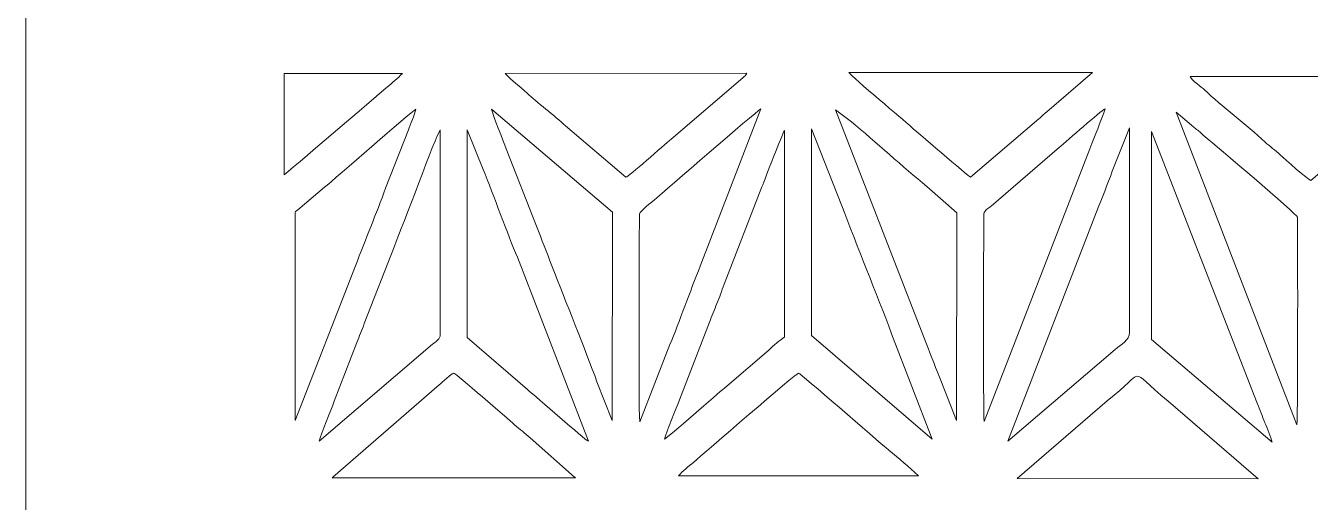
# Model space of a CAD drawing. Header units: inches. Extents: x -60.4 to -14.9, y -20.3 to 14.1.
# Drawn here: x -20.879 to -18.227, y -3.406 to -2.421 of the extents above; entities that cross this region are included whole.
import ezdxf

# ---------------------------------------------------------------- set-up
doc = ezdxf.new("R2010")
doc.units = ezdxf.units.IN
doc.header["$MEASUREMENT"] = 0
doc.layers.add('Master Desktop', color=7, linetype='Continuous', plot=False)

msp = doc.modelspace()

# ---------------------------------------------------------------- linework, layer by layer
at = {"layer": 'Master Desktop', "lineweight": 18}
msp.add_open_spline([(-20.8786, -11.68), (-20.8786, -11.68), (-20.8786, 10.7638), (-20.8786, 10.7638)], degree=3, dxfattribs=at)
at = {"layer": 'Master Desktop', "color": 5, "lineweight": 9}
for points, knots in [([(-18.7707, -2.5997), (-18.7772, -2.6048), (-18.7812, -2.609), (-18.7869, -2.6141), (-18.7869, -2.6141), (-18.7869, -2.6141), (-18.9283, -2.7343), (-18.9283, -2.7343), (-18.9283, -2.7343), (-18.9301, -2.7343), (-19.0443, -2.6365), (-19.0543, -2.6272), (-19.0543, -2.6272), (-19.0615, -2.6204), (-19.1726, -2.528), (-19.179, -2.5179), (-19.179, -2.5179), (-19.179, -2.5179), (-18.6765, -2.518), (-18.6765, -2.518), (-18.6765, -2.518), (-18.6765, -2.518), (-18.7707, -2.5997), (-18.7707, -2.5997)], [0, 0, 0, 0, 0.142857, 0.142857, 0.142857, 0.142857, 0.285714, 0.285714, 0.285714, 0.285714, 0.428571, 0.428571, 0.428571, 0.428571, 0.571429, 0.571429, 0.571429, 0.571429, 0.714286, 0.714286, 0.714286, 0.714286, 1, 1, 1, 1]), ([(-20.3447, -2.52), (-20.2219, -2.5201), (-20.101, -2.5201), (-20.101, -2.5201), (-20.101, -2.5201), (-20.1108, -2.5304), (-20.1217, -2.5395), (-20.1322, -2.5482), (-20.1322, -2.5482), (-20.1322, -2.5482), (-20.3102, -2.7002), (-20.3447, -2.7296)], [0, 0, 0, 0, 0.25, 0.25, 0.25, 0.25, 0.5, 0.5, 0.5, 0.5, 1, 1, 1, 1]), ([(-19.3899, -2.5199), (-19.3925, -2.5251), (-19.3934, -2.5252), (-19.3978, -2.529), (-19.3978, -2.529), (-19.3978, -2.529), (-19.5461, -2.6559), (-19.5461, -2.6559), (-19.5461, -2.6559), (-19.5609, -2.6682), (-19.6351, -2.7348), (-19.6394, -2.7346), (-19.6394, -2.7346), (-19.6394, -2.7346), (-19.7644, -2.6283), (-19.7644, -2.6283), (-19.7644, -2.6283), (-19.7865, -2.6076), (-19.8234, -2.5796), (-19.8435, -2.5607), (-19.8435, -2.5607), (-19.8591, -2.546), (-19.8739, -2.5359), (-19.8889, -2.5201), (-19.8889, -2.5201), (-19.8889, -2.5201), (-19.3899, -2.5199), (-19.3899, -2.5199)], [0, 0, 0, 0, 0.125, 0.125, 0.125, 0.125, 0.25, 0.25, 0.25, 0.25, 0.375, 0.375, 0.375, 0.375, 0.5, 0.5, 0.5, 0.5, 0.625, 0.625, 0.625, 0.625, 0.75, 0.75, 0.75, 0.75, 1, 1, 1, 1]), ([(-17.9759, -2.5267), (-17.9858, -2.537), (-17.9966, -2.5461), (-18.0072, -2.5548), (-18.0072, -2.5548), (-18.0072, -2.5548), (-18.2254, -2.7411), (-18.2254, -2.7411), (-18.2254, -2.7411), (-18.2292, -2.7413), (-18.2807, -2.6959), (-18.2881, -2.6888), (-18.2881, -2.6888), (-18.2987, -2.6786), (-18.3099, -2.6712), (-18.32, -2.6619), (-18.32, -2.6619), (-18.3581, -2.6268), (-18.41, -2.5871), (-18.445, -2.5541), (-18.445, -2.5541), (-18.4517, -2.5478), (-18.4707, -2.5348), (-18.4749, -2.5265), (-18.4749, -2.5265), (-18.4749, -2.5265), (-17.9759, -2.5267), (-17.9759, -2.5267)], [0, 0, 0, 0, 0.125, 0.125, 0.125, 0.125, 0.25, 0.25, 0.25, 0.25, 0.375, 0.375, 0.375, 0.375, 0.5, 0.5, 0.5, 0.5, 0.625, 0.625, 0.625, 0.625, 0.75, 0.75, 0.75, 0.75, 1, 1, 1, 1]), ([(-20.3226, -2.8132), (-20.3226, -2.8034), (-20.3216, -2.8059), (-20.3167, -2.8017), (-20.3167, -2.8017), (-20.3167, -2.8017), (-20.2614, -2.7552), (-20.2614, -2.7552), (-20.2614, -2.7552), (-20.2415, -2.7386), (-20.084, -2.6003), (-20.0731, -2.5941), (-20.0731, -2.5941), (-20.0753, -2.6049), (-20.0845, -2.6262), (-20.0885, -2.6365), (-20.0885, -2.6365), (-20.0885, -2.6365), (-20.1356, -2.7572), (-20.1356, -2.7572), (-20.1356, -2.7572), (-20.1549, -2.8096), (-20.1772, -2.8635), (-20.1976, -2.9173), (-20.1976, -2.9173), (-20.1976, -2.9173), (-20.3222, -3.2374), (-20.3222, -3.2374), (-20.3222, -3.2374), (-20.3222, -3.2374), (-20.3226, -2.8132), (-20.3226, -2.8132)], [0, 0, 0, 0, 0.111111, 0.111111, 0.111111, 0.111111, 0.222222, 0.222222, 0.222222, 0.222222, 0.333333, 0.333333, 0.333333, 0.333333, 0.444444, 0.444444, 0.444444, 0.444444, 0.555556, 0.555556, 0.555556, 0.555556, 0.666667, 0.666667, 0.666667, 0.666667, 0.777778, 0.777778, 0.777778, 0.777778, 1, 1, 1, 1]), ([(-19.6673, -2.8069), (-19.6673, -2.8069), (-19.6678, -3.2374), (-19.6678, -3.2374), (-19.6678, -3.2374), (-19.6678, -3.2374), (-19.6992, -3.1575), (-19.6992, -3.1575), (-19.6992, -3.1575), (-19.7235, -3.0897), (-19.7642, -2.9915), (-19.7923, -2.9173), (-19.7923, -2.9173), (-19.8027, -2.8897), (-19.8135, -2.8631), (-19.8241, -2.8357), (-19.8241, -2.8357), (-19.8241, -2.8357), (-19.8864, -2.6761), (-19.8864, -2.6761), (-19.8864, -2.6761), (-19.892, -2.6609), (-19.9147, -2.6044), (-19.9168, -2.5941), (-19.9168, -2.5941), (-19.9168, -2.5941), (-19.6673, -2.8069), (-19.6673, -2.8069)], [0, 0, 0, 0, 0.125, 0.125, 0.125, 0.125, 0.25, 0.25, 0.25, 0.25, 0.375, 0.375, 0.375, 0.375, 0.5, 0.5, 0.5, 0.5, 0.625, 0.625, 0.625, 0.625, 0.75, 0.75, 0.75, 0.75, 1, 1, 1, 1]), ([(-19.6117, -2.8107), (-19.6089, -2.8032), (-19.5871, -2.7866), (-19.5811, -2.7816), (-19.5811, -2.7816), (-19.558, -2.7626), (-19.375, -2.6022), (-19.361, -2.5935), (-19.361, -2.5935), (-19.361, -2.5935), (-19.4859, -2.9182), (-19.4859, -2.9182), (-19.4859, -2.9182), (-19.5066, -2.9689), (-19.5294, -3.0339), (-19.5485, -3.08), (-19.5485, -3.08), (-19.5485, -3.08), (-19.611, -3.2395), (-19.611, -3.2395), (-19.611, -3.2395), (-19.6137, -3.1929), (-19.6117, -2.8875), (-19.6117, -2.8158), (-19.6117, -2.8158), (-19.6117, -2.8158), (-19.6117, -2.8107), (-19.6117, -2.8107)], [0, 0, 0, 0, 0.125, 0.125, 0.125, 0.125, 0.25, 0.25, 0.25, 0.25, 0.375, 0.375, 0.375, 0.375, 0.5, 0.5, 0.5, 0.5, 0.625, 0.625, 0.625, 0.625, 0.75, 0.75, 0.75, 0.75, 1, 1, 1, 1]), ([(-18.9882, -3.1576), (-18.9985, -3.1304), (-19.0095, -3.1041), (-19.0193, -3.0776), (-19.0193, -3.0776), (-19.0193, -3.0776), (-19.2069, -2.595), (-19.2069, -2.595), (-19.2069, -2.595), (-19.2069, -2.595), (-19.1739, -2.6199), (-19.1739, -2.6199), (-19.1739, -2.6199), (-19.1239, -2.662), (-19.0669, -2.7138), (-19.0181, -2.7536), (-19.0181, -2.7536), (-19.0181, -2.7536), (-18.9564, -2.8081), (-18.9564, -2.8081), (-18.9564, -2.8081), (-18.9564, -2.8081), (-18.9567, -3.2374), (-18.9567, -3.2374), (-18.9567, -3.2374), (-18.9567, -3.2374), (-18.9882, -3.1576), (-18.9882, -3.1576)], [0, 0, 0, 0, 0.125, 0.125, 0.125, 0.125, 0.25, 0.25, 0.25, 0.25, 0.375, 0.375, 0.375, 0.375, 0.5, 0.5, 0.5, 0.5, 0.625, 0.625, 0.625, 0.625, 0.75, 0.75, 0.75, 0.75, 1, 1, 1, 1]), ([(-18.9007, -2.8107), (-18.8981, -2.8016), (-18.891, -2.7988), (-18.8857, -2.7943), (-18.8857, -2.7943), (-18.8857, -2.7943), (-18.7442, -2.6726), (-18.7442, -2.6726), (-18.7442, -2.6726), (-18.7282, -2.6595), (-18.6596, -2.5973), (-18.65, -2.5933), (-18.65, -2.5933), (-18.6598, -2.6218), (-18.6707, -2.6469), (-18.6815, -2.6758), (-18.6815, -2.6758), (-18.6815, -2.6758), (-18.8999, -3.2394), (-18.8999, -3.2394), (-18.8999, -3.2394), (-18.9021, -3.21), (-18.9007, -2.8742), (-18.9007, -2.8158), (-18.9007, -2.8158), (-18.9007, -2.8158), (-18.9007, -2.8107), (-18.9007, -2.8107)], [0, 0, 0, 0, 0.125, 0.125, 0.125, 0.125, 0.25, 0.25, 0.25, 0.25, 0.375, 0.375, 0.375, 0.375, 0.5, 0.5, 0.5, 0.5, 0.625, 0.625, 0.625, 0.625, 0.75, 0.75, 0.75, 0.75, 1, 1, 1, 1]), ([(-18.5038, -2.6001), (-18.5038, -2.6001), (-18.4715, -2.6272), (-18.4715, -2.6272), (-18.4715, -2.6272), (-18.4661, -2.6321), (-18.4605, -2.6363), (-18.4548, -2.6411), (-18.4548, -2.6411), (-18.4491, -2.6459), (-18.446, -2.6494), (-18.4396, -2.6545), (-18.4396, -2.6545), (-18.4281, -2.6636), (-18.2543, -2.8106), (-18.2531, -2.8172), (-18.2531, -2.8172), (-18.2526, -2.8201), (-18.252, -3.2216), (-18.2541, -3.246), (-18.2541, -3.246), (-18.2541, -3.246), (-18.5038, -2.6001), (-18.5038, -2.6001)], [0, 0, 0, 0, 0.142857, 0.142857, 0.142857, 0.142857, 0.285714, 0.285714, 0.285714, 0.285714, 0.428571, 0.428571, 0.428571, 0.428571, 0.571429, 0.571429, 0.571429, 0.571429, 0.714286, 0.714286, 0.714286, 0.714286, 1, 1, 1, 1]), ([(-20.2728, -3.2799), (-20.2694, -3.2651), (-20.2485, -3.2157), (-20.2416, -3.197), (-20.2416, -3.197), (-20.2416, -3.197), (-20.1948, -3.076), (-20.1948, -3.076), (-20.1948, -3.076), (-20.1898, -3.0624), (-20.1848, -3.051), (-20.1795, -3.037), (-20.1795, -3.037), (-20.1795, -3.037), (-20.1175, -2.8767), (-20.1175, -2.8767), (-20.1175, -2.8767), (-20.1002, -2.8359), (-20.0323, -2.65), (-20.0227, -2.6367), (-20.0227, -2.6367), (-20.0227, -2.6367), (-20.0227, -3.0632), (-20.0227, -3.0632), (-20.0227, -3.0632), (-20.0258, -3.0708), (-20.0331, -3.0747), (-20.0385, -3.0796), (-20.0385, -3.0796), (-20.0385, -3.0796), (-20.2728, -3.2799), (-20.2728, -3.2799)], [0, 0, 0, 0, 0.111111, 0.111111, 0.111111, 0.111111, 0.222222, 0.222222, 0.222222, 0.222222, 0.333333, 0.333333, 0.333333, 0.333333, 0.444444, 0.444444, 0.444444, 0.444444, 0.555556, 0.555556, 0.555556, 0.555556, 0.666667, 0.666667, 0.666667, 0.666667, 0.777778, 0.777778, 0.777778, 0.777778, 1, 1, 1, 1]), ([(-19.9671, -2.6367), (-19.9671, -2.6367), (-19.9338, -2.7184), (-19.9338, -2.7184), (-19.9338, -2.7184), (-19.913, -2.7705), (-19.8829, -2.8544), (-19.8636, -2.8999), (-19.8636, -2.8999), (-19.8636, -2.8999), (-19.717, -3.2799), (-19.717, -3.2799), (-19.717, -3.2799), (-19.7253, -3.2757), (-19.8233, -3.1892), (-19.8429, -3.173), (-19.8429, -3.173), (-19.8429, -3.173), (-19.9671, -3.0658), (-19.9671, -3.0658), (-19.9671, -3.0658), (-19.9671, -3.0658), (-19.9671, -2.6367), (-19.9671, -2.6367)], [0, 0, 0, 0, 0.142857, 0.142857, 0.142857, 0.142857, 0.285714, 0.285714, 0.285714, 0.285714, 0.428571, 0.428571, 0.428571, 0.428571, 0.571429, 0.571429, 0.571429, 0.571429, 0.714286, 0.714286, 0.714286, 0.714286, 1, 1, 1, 1]), ([(-19.5596, -3.2753), (-19.5565, -3.2618), (-19.5351, -3.2101), (-19.5289, -3.1944), (-19.5289, -3.1944), (-19.5289, -3.1944), (-19.467, -3.0339), (-19.467, -3.0339), (-19.467, -3.0339), (-19.4618, -3.0204), (-19.4569, -3.0084), (-19.4515, -2.9952), (-19.4515, -2.9952), (-19.4461, -2.9824), (-19.442, -2.9698), (-19.4365, -2.9557), (-19.4365, -2.9557), (-19.4365, -2.9557), (-19.3587, -2.7547), (-19.3587, -2.7547), (-19.3587, -2.7547), (-19.3509, -2.7354), (-19.3179, -2.6469), (-19.3118, -2.6377), (-19.3118, -2.6377), (-19.3118, -2.6377), (-19.3118, -3.0646), (-19.3118, -3.0646), (-19.3118, -3.0646), (-19.3211, -3.0706), (-19.3352, -3.0828), (-19.344, -3.0909), (-19.344, -3.0909), (-19.344, -3.0909), (-19.4361, -3.1702), (-19.4361, -3.1702), (-19.4361, -3.1702), (-19.4485, -3.1802), (-19.5519, -3.2719), (-19.5596, -3.2753)], [0, 0, 0, 0, 0.090909, 0.090909, 0.090909, 0.090909, 0.181818, 0.181818, 0.181818, 0.181818, 0.272727, 0.272727, 0.272727, 0.272727, 0.363636, 0.363636, 0.363636, 0.363636, 0.454545, 0.454545, 0.454545, 0.454545, 0.545455, 0.545455, 0.545455, 0.545455, 0.636364, 0.636364, 0.636364, 0.636364, 0.727273, 0.727273, 0.727273, 0.727273, 0.818182, 0.818182, 0.818182, 0.818182, 1, 1, 1, 1]), ([(-19.256, -2.6344), (-19.256, -2.6344), (-19.1937, -2.7936), (-19.1937, -2.7936), (-19.1937, -2.7936), (-19.1615, -2.8794), (-19.1222, -2.9739), (-19.0909, -3.058), (-19.0909, -3.058), (-19.0909, -3.058), (-19.0071, -3.2758), (-19.0071, -3.2758), (-19.0071, -3.2758), (-19.0071, -3.2758), (-19.2562, -3.0617), (-19.2562, -3.0617), (-19.2562, -3.0617), (-19.2562, -3.0617), (-19.256, -2.6344), (-19.256, -2.6344)], [0, 0, 0, 0, 0.166667, 0.166667, 0.166667, 0.166667, 0.333333, 0.333333, 0.333333, 0.333333, 0.5, 0.5, 0.5, 0.5, 0.666667, 0.666667, 0.666667, 0.666667, 1, 1, 1, 1]), ([(-18.6628, -2.7938), (-18.6524, -2.767), (-18.6418, -2.7398), (-18.6314, -2.7119), (-18.6314, -2.7119), (-18.6314, -2.7119), (-18.6, -2.6326), (-18.6, -2.6326), (-18.6, -2.6326), (-18.6, -2.6326), (-18.5996, -3.0555), (-18.5996, -3.0555), (-18.5996, -3.0555), (-18.5996, -3.0714), (-18.617, -3.0799), (-18.6297, -3.0904), (-18.6297, -3.0904), (-18.6297, -3.0904), (-18.8508, -3.2798), (-18.8508, -3.2798), (-18.8508, -3.2798), (-18.8508, -3.2798), (-18.6628, -2.7938), (-18.6628, -2.7938)], [0, 0, 0, 0, 0.142857, 0.142857, 0.142857, 0.142857, 0.285714, 0.285714, 0.285714, 0.285714, 0.428571, 0.428571, 0.428571, 0.428571, 0.571429, 0.571429, 0.571429, 0.571429, 0.714286, 0.714286, 0.714286, 0.714286, 1, 1, 1, 1]), ([(-18.5543, -2.6403), (-18.5543, -2.6403), (-18.336, -3.201), (-18.336, -3.201), (-18.336, -3.201), (-18.3301, -3.2156), (-18.326, -3.2282), (-18.3201, -3.2417), (-18.3201, -3.2417), (-18.3158, -3.2517), (-18.3076, -3.2715), (-18.3052, -3.2819), (-18.3052, -3.2819), (-18.3052, -3.2819), (-18.5543, -3.07), (-18.5543, -3.07), (-18.5543, -3.07), (-18.5543, -3.07), (-18.5543, -2.6403), (-18.5543, -2.6403)], [0, 0, 0, 0, 0.166667, 0.166667, 0.166667, 0.166667, 0.333333, 0.333333, 0.333333, 0.333333, 0.5, 0.5, 0.5, 0.5, 0.666667, 0.666667, 0.666667, 0.666667, 1, 1, 1, 1]), ([(-18.6456, -3.1964), (-18.5613, -3.1324), (-18.6085, -3.1244), (-18.5202, -3.1971), (-18.5202, -3.1971), (-18.5202, -3.1971), (-18.334, -3.3578), (-18.334, -3.3578), (-18.334, -3.3578), (-18.334, -3.3578), (-18.8319, -3.3572), (-18.8319, -3.3572), (-18.8319, -3.3572), (-18.8319, -3.3572), (-18.6456, -3.1964), (-18.6456, -3.1964)], [0, 0, 0, 0, 0.2, 0.2, 0.2, 0.2, 0.4, 0.4, 0.4, 0.4, 0.6, 0.6, 0.6, 0.6, 1, 1, 1, 1]), ([(-20.2456, -3.3554), (-20.2453, -3.3548), (-20.2448, -3.3542), (-20.2445, -3.3538), (-20.2445, -3.3538), (-20.2445, -3.3538), (-20.0253, -3.1635), (-20.0253, -3.1635), (-20.0253, -3.1635), (-20.0196, -3.1587), (-19.9985, -3.1389), (-19.9944, -3.1393), (-19.9944, -3.1393), (-19.9909, -3.1397), (-19.8828, -3.234), (-19.8693, -3.2458), (-19.8693, -3.2458), (-19.8582, -3.2557), (-19.8483, -3.2627), (-19.8374, -3.273), (-19.8374, -3.273), (-19.8374, -3.273), (-19.7454, -3.3538), (-19.7454, -3.3538), (-19.7454, -3.3538), (-19.7452, -3.3533), (-19.7446, -3.3548), (-19.7436, -3.3554), (-19.7436, -3.3554), (-19.7436, -3.3554), (-20.2456, -3.3554), (-20.2456, -3.3554)], [0, 0, 0, 0, 0.111111, 0.111111, 0.111111, 0.111111, 0.222222, 0.222222, 0.222222, 0.222222, 0.333333, 0.333333, 0.333333, 0.333333, 0.444444, 0.444444, 0.444444, 0.444444, 0.555556, 0.555556, 0.555556, 0.555556, 0.666667, 0.666667, 0.666667, 0.666667, 0.777778, 0.777778, 0.777778, 0.777778, 1, 1, 1, 1]), ([(-19.5309, -3.3512), (-19.5219, -3.3417), (-19.5107, -3.3326), (-19.4995, -3.3231), (-19.4995, -3.3231), (-19.4799, -3.3062), (-19.2877, -3.1391), (-19.2832, -3.1393), (-19.2832, -3.1393), (-19.2789, -3.1395), (-19.1236, -3.276), (-19.0966, -3.2982), (-19.0966, -3.2982), (-19.0757, -3.3154), (-19.0553, -3.333), (-19.0357, -3.3512), (-19.0357, -3.3512), (-19.0357, -3.3512), (-19.5309, -3.3512), (-19.5309, -3.3512)], [0, 0, 0, 0, 0.166667, 0.166667, 0.166667, 0.166667, 0.333333, 0.333333, 0.333333, 0.333333, 0.5, 0.5, 0.5, 0.5, 0.666667, 0.666667, 0.666667, 0.666667, 1, 1, 1, 1])]:
    msp.add_open_spline(points, degree=3, knots=knots, dxfattribs=at)
msp.add_open_spline([(-20.3447, -2.52), (-20.3447, -2.52), (-20.3447, -2.7296), (-20.3447, -2.7296)], degree=3, dxfattribs=at)

doc.saveas('drawing.dxf')
